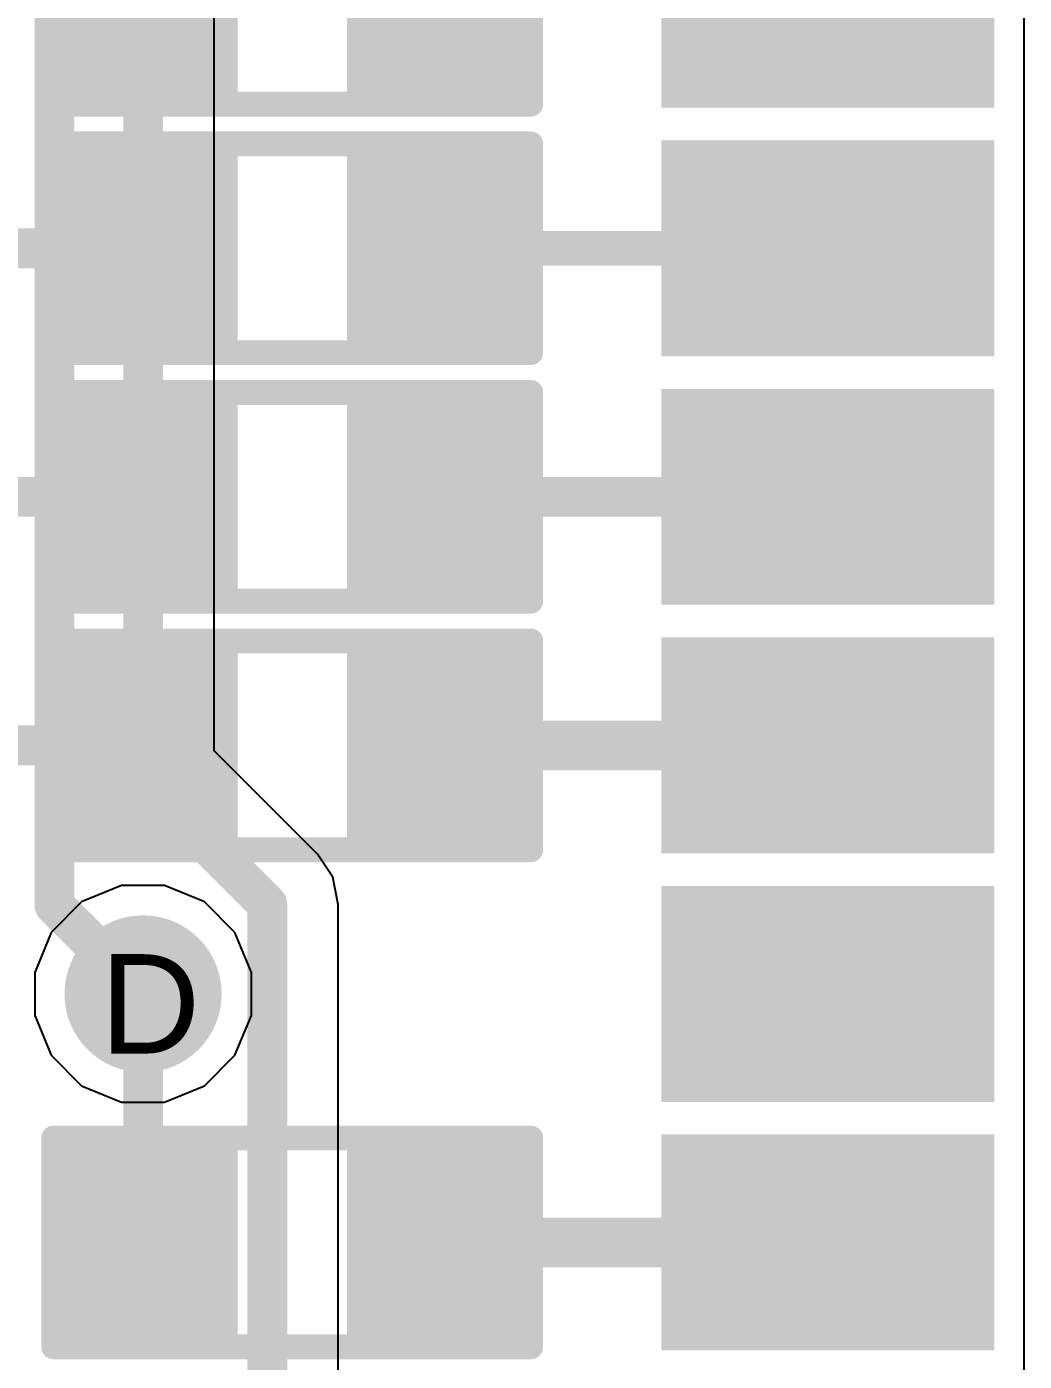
# Model space of a CAD drawing. Header units: inches. Extents: x 0 to 5032, y 0 to 5323.
# Drawn here: x 106.39 to 111.49, y 13.31 to 20.13 of the extents above; entities that cross this region are included whole.
import ezdxf

# ---------------------------------------------------------------- set-up
doc = ezdxf.new("R2010")
doc.units = ezdxf.units.IN
for name, color, linetype in [('Bottom Layer', 5, 'Continuous'), ('Bottom Solder', 6, 'Continuous'), ('Drill Drawing', 1, 'Continuous'), ('Layer 1', 16, 'Continuous'), ('Layer 2', 76, 'Continuous'), ('Top Layer', 1, 'Continuous'), ('Top Overlay', 2, 'Continuous'), ('Top Paste', 8, 'Continuous'), ('Top Solder', 216, 'Continuous'), ('Via Holes', 16, 'Continuous')]:
    doc.layers.add(name, color=color, linetype=linetype)
doc.styles.add('Arial', font='', dxfattribs={"height": 0.2})
doc.styles.get('Arial').set_extended_font_data('Arial')

# ---------------------------------------------------------------- blocks, each defined once
blk = doc.blocks.new('R___0603_6')
at = {"layer": 'Top Layer'}
for points in [[(-0.3809999999999999, 0.4445), (-0.3810000000000001, -0.4445), (-1.143, -0.4445), (-1.143, 0.4445)], [(1.143, 0.4445), (1.143, -0.4445), (0.3809999999999999, -0.4445), (0.3810000000000001, 0.4445)]]:
    blk.add_hatch(color=1, dxfattribs=at).paths.add_polyline_path(points)
at = {"layer": 'Top Paste'}
for points in [[(-0.3809999999999999, 0.4445), (-0.3810000000000001, -0.4445), (-1.143, -0.4445), (-1.143, 0.4445)], [(1.143, 0.4445), (1.143, -0.4445), (0.3809999999999999, -0.4445), (0.3810000000000001, 0.4445)]]:
    blk.add_hatch(color=8, dxfattribs=at).paths.add_polyline_path(points)
at = {"layer": 'Top Solder'}
for points in [[(-0.2793999999999999, 0.5460999999999999), (-0.2794, -0.5461), (-1.2446, -0.5460999999999999), (-1.2446, 0.5461)], [(1.2446, 0.5460999999999999), (1.2446, -0.5461), (0.2793999999999999, -0.5460999999999999), (0.2794, 0.5461)]]:
    blk.add_hatch(color=216, dxfattribs=at).paths.add_polyline_path(points)
at = {"layer": 'Top Overlay'}
for points in [[(-1.2192, -0.5334, 0.127, 0.127, 0), (-1.2192, 0.5334, 0.127, 0.127, 0)], [(-1.2192, 0.5334, 0.127, 0.127, 0), (1.2192, 0.5334, 0.127, 0.127, 0)], [(1.2192, -0.5334, 0.127, 0.127, 0), (1.2192, 0.5334, 0.127, 0.127, 0)], [(-1.2192, -0.5334, 0.127, 0.127, 0), (1.2192, -0.5334, 0.127, 0.127, 0)]]:
    blk.add_lwpolyline(points, format="xyseb", dxfattribs=at)
for points in [[(-1.25095, 0.5334, 0.0635, 0.0635, 1), (-1.18745, 0.5334, 0.0635, 0.0635, 1)], [(-1.25095, 0.5334, 0.0635, 0.0635, 1), (-1.18745, 0.5334, 0.0635, 0.0635, 1)], [(1.18745, 0.5334, 0.0635, 0.0635, 1), (1.25095, 0.5334, 0.0635, 0.0635, 1)], [(1.18745, 0.5334, 0.0635, 0.0635, 1), (1.25095, 0.5334, 0.0635, 0.0635, 1)], [(-1.25095, -0.5334, 0.0635, 0.0635, 1), (-1.18745, -0.5334, 0.0635, 0.0635, 1)], [(-1.25095, -0.5334, 0.0635, 0.0635, 1), (-1.18745, -0.5334, 0.0635, 0.0635, 1)], [(1.18745, -0.5334, 0.0635, 0.0635, 1), (1.25095, -0.5334, 0.0635, 0.0635, 1)], [(1.18745, -0.5334, 0.0635, 0.0635, 1), (1.25095, -0.5334, 0.0635, 0.0635, 1)]]:
    blk.add_lwpolyline(points, format="xyseb", close=True, dxfattribs=at)
blk = doc.blocks.new('R___0603_11')
at = {"layer": 'Top Layer'}
for points in [[(-0.3809999999999999, 0.4445), (-0.3810000000000001, -0.4445), (-1.143, -0.4445), (-1.143, 0.4445)], [(1.143, 0.4445), (1.143, -0.4445), (0.3809999999999999, -0.4445), (0.3810000000000001, 0.4445)]]:
    blk.add_hatch(color=1, dxfattribs=at).paths.add_polyline_path(points)
at = {"layer": 'Top Paste'}
for points in [[(-0.3809999999999999, 0.4445), (-0.3810000000000001, -0.4445), (-1.143, -0.4445), (-1.143, 0.4445)], [(1.143, 0.4445), (1.143, -0.4445), (0.3809999999999999, -0.4445), (0.3810000000000001, 0.4445)]]:
    blk.add_hatch(color=8, dxfattribs=at).paths.add_polyline_path(points)
at = {"layer": 'Top Solder'}
for points in [[(-0.2793999999999999, 0.5460999999999999), (-0.2794, -0.5461), (-1.2446, -0.5460999999999999), (-1.2446, 0.5461)], [(1.2446, 0.5460999999999999), (1.2446, -0.5461), (0.2793999999999999, -0.5460999999999999), (0.2794, 0.5461)]]:
    blk.add_hatch(color=216, dxfattribs=at).paths.add_polyline_path(points)
at = {"layer": 'Top Overlay'}
for points in [[(-1.2192, -0.5334, 0.127, 0.127, 0), (-1.2192, 0.5334, 0.127, 0.127, 0)], [(-1.2192, 0.5334, 0.127, 0.127, 0), (1.2192, 0.5334, 0.127, 0.127, 0)], [(1.2192, -0.5334, 0.127, 0.127, 0), (1.2192, 0.5334, 0.127, 0.127, 0)], [(-1.2192, -0.5334, 0.127, 0.127, 0), (1.2192, -0.5334, 0.127, 0.127, 0)]]:
    blk.add_lwpolyline(points, format="xyseb", dxfattribs=at)
for points in [[(-1.25095, 0.5334, 0.0635, 0.0635, 1), (-1.18745, 0.5334, 0.0635, 0.0635, 1)], [(-1.25095, 0.5334, 0.0635, 0.0635, 1), (-1.18745, 0.5334, 0.0635, 0.0635, 1)], [(1.18745, 0.5334, 0.0635, 0.0635, 1), (1.25095, 0.5334, 0.0635, 0.0635, 1)], [(1.18745, 0.5334, 0.0635, 0.0635, 1), (1.25095, 0.5334, 0.0635, 0.0635, 1)], [(-1.25095, -0.5334, 0.0635, 0.0635, 1), (-1.18745, -0.5334, 0.0635, 0.0635, 1)], [(-1.25095, -0.5334, 0.0635, 0.0635, 1), (-1.18745, -0.5334, 0.0635, 0.0635, 1)], [(1.18745, -0.5334, 0.0635, 0.0635, 1), (1.25095, -0.5334, 0.0635, 0.0635, 1)], [(1.18745, -0.5334, 0.0635, 0.0635, 1), (1.25095, -0.5334, 0.0635, 0.0635, 1)]]:
    blk.add_lwpolyline(points, format="xyseb", close=True, dxfattribs=at)
blk = doc.blocks.new('R___0603_12')
at = {"layer": 'Top Layer'}
for points in [[(-0.3809999999999999, 0.4445), (-0.3810000000000001, -0.4445), (-1.143, -0.4445), (-1.143, 0.4445)], [(1.143, 0.4445), (1.143, -0.4445), (0.3809999999999999, -0.4445), (0.3810000000000001, 0.4445)]]:
    blk.add_hatch(color=1, dxfattribs=at).paths.add_polyline_path(points)
at = {"layer": 'Top Paste'}
for points in [[(-0.3809999999999999, 0.4445), (-0.3810000000000001, -0.4445), (-1.143, -0.4445), (-1.143, 0.4445)], [(1.143, 0.4445), (1.143, -0.4445), (0.3809999999999999, -0.4445), (0.3810000000000001, 0.4445)]]:
    blk.add_hatch(color=8, dxfattribs=at).paths.add_polyline_path(points)
at = {"layer": 'Top Solder'}
for points in [[(-0.2793999999999999, 0.5460999999999999), (-0.2794, -0.5461), (-1.2446, -0.5460999999999999), (-1.2446, 0.5461)], [(1.2446, 0.5460999999999999), (1.2446, -0.5461), (0.2793999999999999, -0.5460999999999999), (0.2794, 0.5461)]]:
    blk.add_hatch(color=216, dxfattribs=at).paths.add_polyline_path(points)
at = {"layer": 'Top Overlay'}
for points in [[(-1.2192, -0.5334, 0.127, 0.127, 0), (-1.2192, 0.5334, 0.127, 0.127, 0)], [(-1.2192, 0.5334, 0.127, 0.127, 0), (1.2192, 0.5334, 0.127, 0.127, 0)], [(1.2192, -0.5334, 0.127, 0.127, 0), (1.2192, 0.5334, 0.127, 0.127, 0)], [(-1.2192, -0.5334, 0.127, 0.127, 0), (1.2192, -0.5334, 0.127, 0.127, 0)]]:
    blk.add_lwpolyline(points, format="xyseb", dxfattribs=at)
for points in [[(-1.25095, 0.5334, 0.0635, 0.0635, 1), (-1.18745, 0.5334, 0.0635, 0.0635, 1)], [(-1.25095, 0.5334, 0.0635, 0.0635, 1), (-1.18745, 0.5334, 0.0635, 0.0635, 1)], [(1.18745, 0.5334, 0.0635, 0.0635, 1), (1.25095, 0.5334, 0.0635, 0.0635, 1)], [(1.18745, 0.5334, 0.0635, 0.0635, 1), (1.25095, 0.5334, 0.0635, 0.0635, 1)], [(-1.25095, -0.5334, 0.0635, 0.0635, 1), (-1.18745, -0.5334, 0.0635, 0.0635, 1)], [(-1.25095, -0.5334, 0.0635, 0.0635, 1), (-1.18745, -0.5334, 0.0635, 0.0635, 1)], [(1.18745, -0.5334, 0.0635, 0.0635, 1), (1.25095, -0.5334, 0.0635, 0.0635, 1)], [(1.18745, -0.5334, 0.0635, 0.0635, 1), (1.25095, -0.5334, 0.0635, 0.0635, 1)]]:
    blk.add_lwpolyline(points, format="xyseb", close=True, dxfattribs=at)
blk = doc.blocks.new('R___0603_14')
at = {"layer": 'Top Layer'}
for points in [[(-0.3809999999999999, 0.4445), (-0.3810000000000001, -0.4445), (-1.143, -0.4445), (-1.143, 0.4445)], [(1.143, 0.4445), (1.143, -0.4445), (0.3809999999999999, -0.4445), (0.3810000000000001, 0.4445)]]:
    blk.add_hatch(color=1, dxfattribs=at).paths.add_polyline_path(points)
at = {"layer": 'Top Paste'}
for points in [[(-0.3809999999999999, 0.4445), (-0.3810000000000001, -0.4445), (-1.143, -0.4445), (-1.143, 0.4445)], [(1.143, 0.4445), (1.143, -0.4445), (0.3809999999999999, -0.4445), (0.3810000000000001, 0.4445)]]:
    blk.add_hatch(color=8, dxfattribs=at).paths.add_polyline_path(points)
at = {"layer": 'Top Solder'}
for points in [[(-0.2793999999999999, 0.5460999999999999), (-0.2794, -0.5461), (-1.2446, -0.5460999999999999), (-1.2446, 0.5461)], [(1.2446, 0.5460999999999999), (1.2446, -0.5461), (0.2793999999999999, -0.5460999999999999), (0.2794, 0.5461)]]:
    blk.add_hatch(color=216, dxfattribs=at).paths.add_polyline_path(points)
at = {"layer": 'Top Overlay'}
for points in [[(-1.2192, -0.5334, 0.127, 0.127, 0), (-1.2192, 0.5334, 0.127, 0.127, 0)], [(-1.2192, 0.5334, 0.127, 0.127, 0), (1.2192, 0.5334, 0.127, 0.127, 0)], [(1.2192, -0.5334, 0.127, 0.127, 0), (1.2192, 0.5334, 0.127, 0.127, 0)], [(-1.2192, -0.5334, 0.127, 0.127, 0), (1.2192, -0.5334, 0.127, 0.127, 0)]]:
    blk.add_lwpolyline(points, format="xyseb", dxfattribs=at)
for points in [[(-1.25095, 0.5334, 0.0635, 0.0635, 1), (-1.18745, 0.5334, 0.0635, 0.0635, 1)], [(-1.25095, 0.5334, 0.0635, 0.0635, 1), (-1.18745, 0.5334, 0.0635, 0.0635, 1)], [(1.18745, 0.5334, 0.0635, 0.0635, 1), (1.25095, 0.5334, 0.0635, 0.0635, 1)], [(1.18745, 0.5334, 0.0635, 0.0635, 1), (1.25095, 0.5334, 0.0635, 0.0635, 1)], [(-1.25095, -0.5334, 0.0635, 0.0635, 1), (-1.18745, -0.5334, 0.0635, 0.0635, 1)], [(-1.25095, -0.5334, 0.0635, 0.0635, 1), (-1.18745, -0.5334, 0.0635, 0.0635, 1)], [(1.18745, -0.5334, 0.0635, 0.0635, 1), (1.25095, -0.5334, 0.0635, 0.0635, 1)], [(1.18745, -0.5334, 0.0635, 0.0635, 1), (1.25095, -0.5334, 0.0635, 0.0635, 1)]]:
    blk.add_lwpolyline(points, format="xyseb", close=True, dxfattribs=at)
blk = doc.blocks.new('38_SMD_M______47')
at = {"layer": 'Top Layer'}
for points in [[(8.00000051, 2.980002929999999), (9.500000049999999, 2.980002929999999), (9.500000049999999, 2.08000219), (8.00000051, 2.08000219)], [(8.00000051, 1.71000039), (9.500000049999999, 1.71000039), (9.500000049999999, 0.80999965), (8.00000051, 0.80999965)], [(8.00000051, 0.44000039), (9.500000049999999, 0.44000039), (9.500000049999999, -0.46000035), (8.00000051, -0.46000035)], [(8.00000051, -0.8300021499999999), (9.500000049999999, -0.8300021499999999), (9.500000049999999, -1.73000289), (8.00000051, -1.73000289)], [(8.00000051, -2.09999961), (9.500000049999999, -2.09999961), (9.500000049999999, -3.00000035), (8.00000051, -3.00000035)], [(8.00000051, -3.36999961), (9.500000049999999, -3.36999961), (9.500000049999999, -4.270000349999999), (8.00000051, -4.270000349999999)]]:
    blk.add_hatch(color=1, dxfattribs=at).paths.add_polyline_path(points)
at = {"layer": 'Top Paste'}
for points in [[(8.00000051, 2.980002929999999), (9.500000049999999, 2.980002929999999), (9.500000049999999, 2.08000219), (8.00000051, 2.08000219)], [(8.00000051, 1.71000039), (9.500000049999999, 1.71000039), (9.500000049999999, 0.80999965), (8.00000051, 0.80999965)], [(8.00000051, 0.44000039), (9.500000049999999, 0.44000039), (9.500000049999999, -0.46000035), (8.00000051, -0.46000035)], [(8.00000051, -0.8300021499999999), (9.500000049999999, -0.8300021499999999), (9.500000049999999, -1.73000289), (8.00000051, -1.73000289)], [(8.00000051, -2.09999961), (9.500000049999999, -2.09999961), (9.500000049999999, -3.00000035), (8.00000051, -3.00000035)], [(8.00000051, -3.36999961), (9.500000049999999, -3.36999961), (9.500000049999999, -4.270000349999999), (8.00000051, -4.270000349999999)]]:
    blk.add_hatch(color=8, dxfattribs=at).paths.add_polyline_path(points)
at = {"layer": 'Top Solder'}
for points in [[(7.89840051, 3.08160293), (9.601600049999998, 3.08160293), (9.601600049999998, 1.97840219), (7.89840051, 1.97840219)], [(7.89840051, 1.81160039), (9.601600049999998, 1.81160039), (9.601600049999998, 0.70839965), (7.89840051, 0.70839965)], [(7.89840051, 0.54160039), (9.601600049999998, 0.54160039), (9.601600049999998, -0.56160035), (7.89840051, -0.56160035)], [(7.89840051, -0.72840215), (9.601600049999998, -0.72840215), (9.601600049999998, -1.83160289), (7.89840051, -1.83160289)], [(7.89840051, -1.99839961), (9.601600049999998, -1.99839961), (9.601600049999998, -3.10160035), (7.89840051, -3.10160035)], [(7.89840051, -3.268399609999999), (9.601600049999998, -3.268399609999999), (9.601600049999998, -4.37160035), (7.89840051, -4.37160035)]]:
    blk.add_hatch(color=216, dxfattribs=at).paths.add_polyline_path(points)
blk = doc.blocks.new('R___0603_113')
at = {"layer": 'Top Layer'}
for points in [[(-0.3809999999999999, 0.4445), (-0.3810000000000001, -0.4445), (-1.143, -0.4445), (-1.143, 0.4445)], [(1.143, 0.4445), (1.143, -0.4445), (0.3809999999999999, -0.4445), (0.3810000000000001, 0.4445)]]:
    blk.add_hatch(color=1, dxfattribs=at).paths.add_polyline_path(points)
at = {"layer": 'Top Paste'}
for points in [[(-0.3809999999999999, 0.4445), (-0.3810000000000001, -0.4445), (-1.143, -0.4445), (-1.143, 0.4445)], [(1.143, 0.4445), (1.143, -0.4445), (0.3809999999999999, -0.4445), (0.3810000000000001, 0.4445)]]:
    blk.add_hatch(color=8, dxfattribs=at).paths.add_polyline_path(points)
at = {"layer": 'Top Solder'}
for points in [[(-0.2793999999999999, 0.5460999999999999), (-0.2794, -0.5461), (-1.2446, -0.5460999999999999), (-1.2446, 0.5461)], [(1.2446, 0.5460999999999999), (1.2446, -0.5461), (0.2793999999999999, -0.5460999999999999), (0.2794, 0.5461)]]:
    blk.add_hatch(color=216, dxfattribs=at).paths.add_polyline_path(points)
at = {"layer": 'Top Overlay'}
for points in [[(-1.2192, 0.5334, 0.127, 0.127, 0), (1.2192, 0.5334, 0.127, 0.127, 0)], [(-1.2192, -0.5334, 0.127, 0.127, 0), (-1.2192, 0.5334, 0.127, 0.127, 0)], [(1.2192, -0.5334, 0.127, 0.127, 0), (1.2192, 0.5334, 0.127, 0.127, 0)], [(-1.2192, -0.5334, 0.127, 0.127, 0), (1.2192, -0.5334, 0.127, 0.127, 0)]]:
    blk.add_lwpolyline(points, format="xyseb", dxfattribs=at)
for points in [[(-1.25095, 0.5334, 0.0635, 0.0635, 1), (-1.18745, 0.5334, 0.0635, 0.0635, 1)], [(-1.25095, 0.5334, 0.0635, 0.0635, 1), (-1.18745, 0.5334, 0.0635, 0.0635, 1)], [(1.18745, 0.5334, 0.0635, 0.0635, 1), (1.25095, 0.5334, 0.0635, 0.0635, 1)], [(1.18745, 0.5334, 0.0635, 0.0635, 1), (1.25095, 0.5334, 0.0635, 0.0635, 1)], [(-1.25095, -0.5334, 0.0635, 0.0635, 1), (-1.18745, -0.5334, 0.0635, 0.0635, 1)], [(-1.25095, -0.5334, 0.0635, 0.0635, 1), (-1.18745, -0.5334, 0.0635, 0.0635, 1)], [(1.18745, -0.5334, 0.0635, 0.0635, 1), (1.25095, -0.5334, 0.0635, 0.0635, 1)], [(1.18745, -0.5334, 0.0635, 0.0635, 1), (1.25095, -0.5334, 0.0635, 0.0635, 1)]]:
    blk.add_lwpolyline(points, format="xyseb", close=True, dxfattribs=at)

msp = doc.modelspace()

# ---------------------------------------------------------------- hatches: boundary and pattern name
at = {"layer": 'Bottom Layer'}
h = msp.add_hatch(color=5, dxfattribs=at)
edge = h.paths.add_edge_path()
edge.add_arc((106.9848, 15.1892), 0.2999994, 0, 360)
at = {"layer": 'Bottom Solder'}
h = msp.add_hatch(color=6, dxfattribs=at)
edge = h.paths.add_edge_path()
edge.add_arc((106.9848, 15.1892), 0.4015993999999999, 0, 360)
at = {"layer": 'Layer 1'}
h = msp.add_hatch(color=16, dxfattribs=at)
edge = h.paths.add_edge_path()
edge.add_arc((106.9848, 15.1892), 0.2999994, 0, 360)
at = {"layer": 'Layer 2'}
h = msp.add_hatch(color=76, dxfattribs=at)
edge = h.paths.add_edge_path()
edge.add_arc((106.9848, 15.1892), 0.2999994, 0, 360)
at = {"layer": 'Top Layer'}
h = msp.add_hatch(color=1, dxfattribs=at)
edge = h.paths.add_edge_path()
edge.add_arc((106.9848, 15.1892), 0.2999994, 0, 360)
at = {"layer": 'Top Solder'}
h = msp.add_hatch(color=216, dxfattribs=at)
edge = h.paths.add_edge_path()
edge.add_arc((106.9848, 15.1892), 0.4015993999999999, 0, 360)
at = {"layer": 'Via Holes'}
h = msp.add_hatch(color=7, dxfattribs=at)
edge = h.paths.add_edge_path()
edge.add_arc((106.9848, 15.1892), 0.1499997, 0, 360)

# ---------------------------------------------------------------- linework, layer by layer
at = {"layer": 'Bottom Layer'}
for p, q in [((107.34736722, 16.43158258), (107.34736722, 21.96242242)), ((107.87616728, 15.90277998), (107.34736722, 16.43158258)), ((107.8761749, 15.9027749), (107.87616728, 15.90277998)), ((107.95476758, 15.78515004), (107.8761749, 15.9027749)), ((107.98236722, 15.6464), (107.95476758, 15.78515004)), ((107.98236722, 11.50180072), (107.98236722, 15.6464))]:
    msp.add_line(p, q, dxfattribs=at)
for points in [[(106.53183672, 15.64216328, 0.2032, 0.2032, 0), (106.53183672, 24.5387876, 0.2032, 0.2032, 0)], [(106.9848, 16.2814, 0.2032, 0.2032, 0), (106.9848, 24.31549112, 0.2032, 0.2032, 0)], [(106.9848, 16.2814, 0.2032, 0.2032, 0), (107.6198, 15.6464, 0.2032, 0.2032, 0)], [(106.53183672, 15.64216328, 0.2032, 0.2032, 0), (106.9848, 15.1892, 0.2032, 0.2032, 0)], [(107.6198, 11.50180072, 0.2032, 0.2032, 0), (107.6198, 15.6464, 0.2032, 0.2032, 0)]]:
    msp.add_lwpolyline(points, format="xyseb", dxfattribs=at)
for points in [[(106.934, 16.2814, 0.1016, 0.1016, 1), (107.0356, 16.2814, 0.1016, 0.1016, 1)], [(106.934, 16.2814, 0.1016, 0.1016, 1), (107.0356, 16.2814, 0.1016, 0.1016, 1)], [(106.48103672, 15.64216328, 0.1016, 0.1016, 1), (106.58263672, 15.64216328, 0.1016, 0.1016, 1)], [(106.48103672, 15.64216328, 0.1016, 0.1016, 1), (106.58263672, 15.64216328, 0.1016, 0.1016, 1)], [(107.569, 15.6464, 0.1016, 0.1016, 1), (107.6706, 15.6464, 0.1016, 0.1016, 1)], [(107.569, 15.6464, 0.1016, 0.1016, 1), (107.6706, 15.6464, 0.1016, 0.1016, 1)], [(106.934, 15.1892, 0.1016, 0.1016, 1), (107.0356, 15.1892, 0.1016, 0.1016, 1)]]:
    msp.add_lwpolyline(points, format="xyseb", close=True, dxfattribs=at)
at = {"layer": 'Layer 1'}
for p, q in [((106.8746021, 15.7431994), (106.67098554, 15.6588587)), ((107.0949979, 15.7431994), (106.8746021, 15.7431994)), ((107.29861446, 15.6588587), (107.0949979, 15.7431994)), ((106.67098554, 15.6588587), (106.5151413, 15.50301446)), ((107.4544587, 15.50301446), (107.29861446, 15.6588587)), ((106.5151413, 15.50301446), (106.4308006, 15.2993979)), ((107.5387994, 15.2993979), (107.4544587, 15.50301446)), ((106.4308006, 15.2993979), (106.4308006, 15.0790021)), ((107.5387994, 15.0790021), (107.5387994, 15.2993979)), ((106.4308006, 15.0790021), (106.5151413, 14.87538554)), ((107.4544587, 14.87538554), (107.5387994, 15.0790021)), ((106.5151413, 14.87538554), (106.67098554, 14.7195413)), ((107.29861446, 14.7195413), (107.4544587, 14.87538554)), ((106.67098554, 14.7195413), (106.8746021, 14.6352006)), ((107.0949979, 14.6352006), (107.29861446, 14.7195413)), ((106.8746021, 14.6352006), (107.0949979, 14.6352006))]:
    msp.add_line(p, q, dxfattribs=at)
at = {"layer": 'Layer 2'}
for p, q in [((106.8746021, 15.7431994), (106.67098554, 15.6588587)), ((107.0949979, 15.7431994), (106.8746021, 15.7431994)), ((107.29861446, 15.6588587), (107.0949979, 15.7431994)), ((106.67098554, 15.6588587), (106.5151413, 15.50301446)), ((107.4544587, 15.50301446), (107.29861446, 15.6588587)), ((106.5151413, 15.50301446), (106.4308006, 15.2993979)), ((107.5387994, 15.2993979), (107.4544587, 15.50301446)), ((106.4308006, 15.2993979), (106.4308006, 15.0790021)), ((107.5387994, 15.0790021), (107.5387994, 15.2993979)), ((106.4308006, 15.0790021), (106.5151413, 14.87538554)), ((107.4544587, 14.87538554), (107.5387994, 15.0790021)), ((106.5151413, 14.87538554), (106.67098554, 14.7195413)), ((107.29861446, 14.7195413), (107.4544587, 14.87538554)), ((106.67098554, 14.7195413), (106.8746021, 14.6352006)), ((107.0949979, 14.6352006), (107.29861446, 14.7195413)), ((106.8746021, 14.6352006), (107.0949979, 14.6352006))]:
    msp.add_line(p, q, dxfattribs=at)
at = {"layer": 'Top Layer'}
for p, q in [((111.48850194, 19.5652009), (111.48850194, 20.8352009)), ((111.48850194, 18.2952009), (111.48850194, 19.5652009)), ((111.48850194, 17.02520344), (111.48850194, 18.2952009)), ((111.48850194, 15.7552009), (111.48850194, 17.02520344)), ((111.48850194, 14.4852009), (111.48850194, 15.7552009)), ((111.48850194, 13.21519836), (111.48850194, 14.4852009))]:
    msp.add_line(p, q, dxfattribs=at)
for points in [[(105.4608, 18.9992, 0.2032, 0.2032, 0), (106.9848, 18.9992, 0.2032, 0.2032, 0)], [(108.5088, 18.9992, 0.1778, 0.1778, 0), (110.48450344, 18.9992, 0.1778, 0.1778, 0)], [(105.4608, 17.72920254, 0.2032, 0.2032, 0), (106.9848, 17.72920254, 0.2032, 0.2032, 0)], [(108.5088, 17.72920254, 0.2032, 0.2032, 0), (110.48450344, 17.72920254, 0.2032, 0.2032, 0)], [(108.5088, 16.4592, 0.254, 0.254, 0), (110.48450344, 16.4592, 0.254, 0.254, 0)], [(105.4608, 16.4592, 0.2032, 0.2032, 0), (106.9848, 16.4592, 0.2032, 0.2032, 0)], [(106.9848, 13.9192, 0.2032, 0.2032, 0), (106.9848, 15.1892, 0.2032, 0.2032, 0)], [(108.5088, 13.9192, 0.254, 0.254, 0), (110.4845009, 13.9192, 0.254, 0.254, 0)], [(110.4845009, 13.9192, 0.254, 0.254, 0), (110.48450344, 13.91919746, 0.254, 0.254, 0)]]:
    msp.add_lwpolyline(points, format="xyseb", dxfattribs=at)
for points in [[(106.934, 18.9992, 0.1016, 0.1016, 1), (107.0356, 18.9992, 0.1016, 0.1016, 1)], [(108.46435, 18.9992, 0.08889999999999999, 0.08889999999999999, 1), (108.55325, 18.9992, 0.08889999999999999, 0.08889999999999999, 1)], [(110.44005344, 18.9992, 0.08889999999999999, 0.08889999999999999, 1), (110.52895344, 18.9992, 0.08889999999999999, 0.08889999999999999, 1)], [(106.934, 17.72920254, 0.1016, 0.1016, 1), (107.0356, 17.72920254, 0.1016, 0.1016, 1)], [(108.458, 17.72920254, 0.1016, 0.1016, 1), (108.5596, 17.72920254, 0.1016, 0.1016, 1)], [(110.43370344, 17.72920254, 0.1016, 0.1016, 1), (110.53530344, 17.72920254, 0.1016, 0.1016, 1)], [(108.4453, 16.4592, 0.127, 0.127, 1), (108.5723, 16.4592, 0.127, 0.127, 1)], [(110.42100344, 16.4592, 0.127, 0.127, 1), (110.54800344, 16.4592, 0.127, 0.127, 1)], [(106.934, 16.4592, 0.1016, 0.1016, 1), (107.0356, 16.4592, 0.1016, 0.1016, 1)], [(106.934, 15.1892, 0.1016, 0.1016, 1), (107.0356, 15.1892, 0.1016, 0.1016, 1)], [(106.934, 13.9192, 0.1016, 0.1016, 1), (107.0356, 13.9192, 0.1016, 0.1016, 1)], [(108.4453, 13.9192, 0.127, 0.127, 1), (108.5723, 13.9192, 0.127, 0.127, 1)], [(110.4210009, 13.9192, 0.127, 0.127, 1), (110.5480009, 13.9192, 0.127, 0.127, 1)], [(110.4210009, 13.9192, 0.127, 0.127, 1), (110.5480009, 13.9192, 0.127, 0.127, 1)], [(110.42100344, 13.91919746, 0.127, 0.127, 1), (110.54800344, 13.91919746, 0.127, 0.127, 1)]]:
    msp.add_lwpolyline(points, format="xyseb", close=True, dxfattribs=at)

# ---------------------------------------------------------------- block references
at = {"rotation": 180}
msp.add_blockref('38_SMD_M______47', (119.23450372, 16.44920002), dxfattribs=at)
for name, p in [('R___0603_14', (107.7468, 20.2692)), ('R___0603_113', (107.7468, 18.9992)), ('R___0603_6', (107.7468, 17.72920254)), ('R___0603_11', (107.7468, 16.4592)), ('R___0603_12', (107.7468, 13.9192))]:
    msp.add_blockref(name, p)

# ---------------------------------------------------------------- texts
at = {"layer": 'Drill Drawing', "style": 'Arial'}
msp.add_text('D', height=0.508, dxfattribs=at).set_placement((106.7647217, 14.88448382))

doc.saveas('drawing.dxf')
